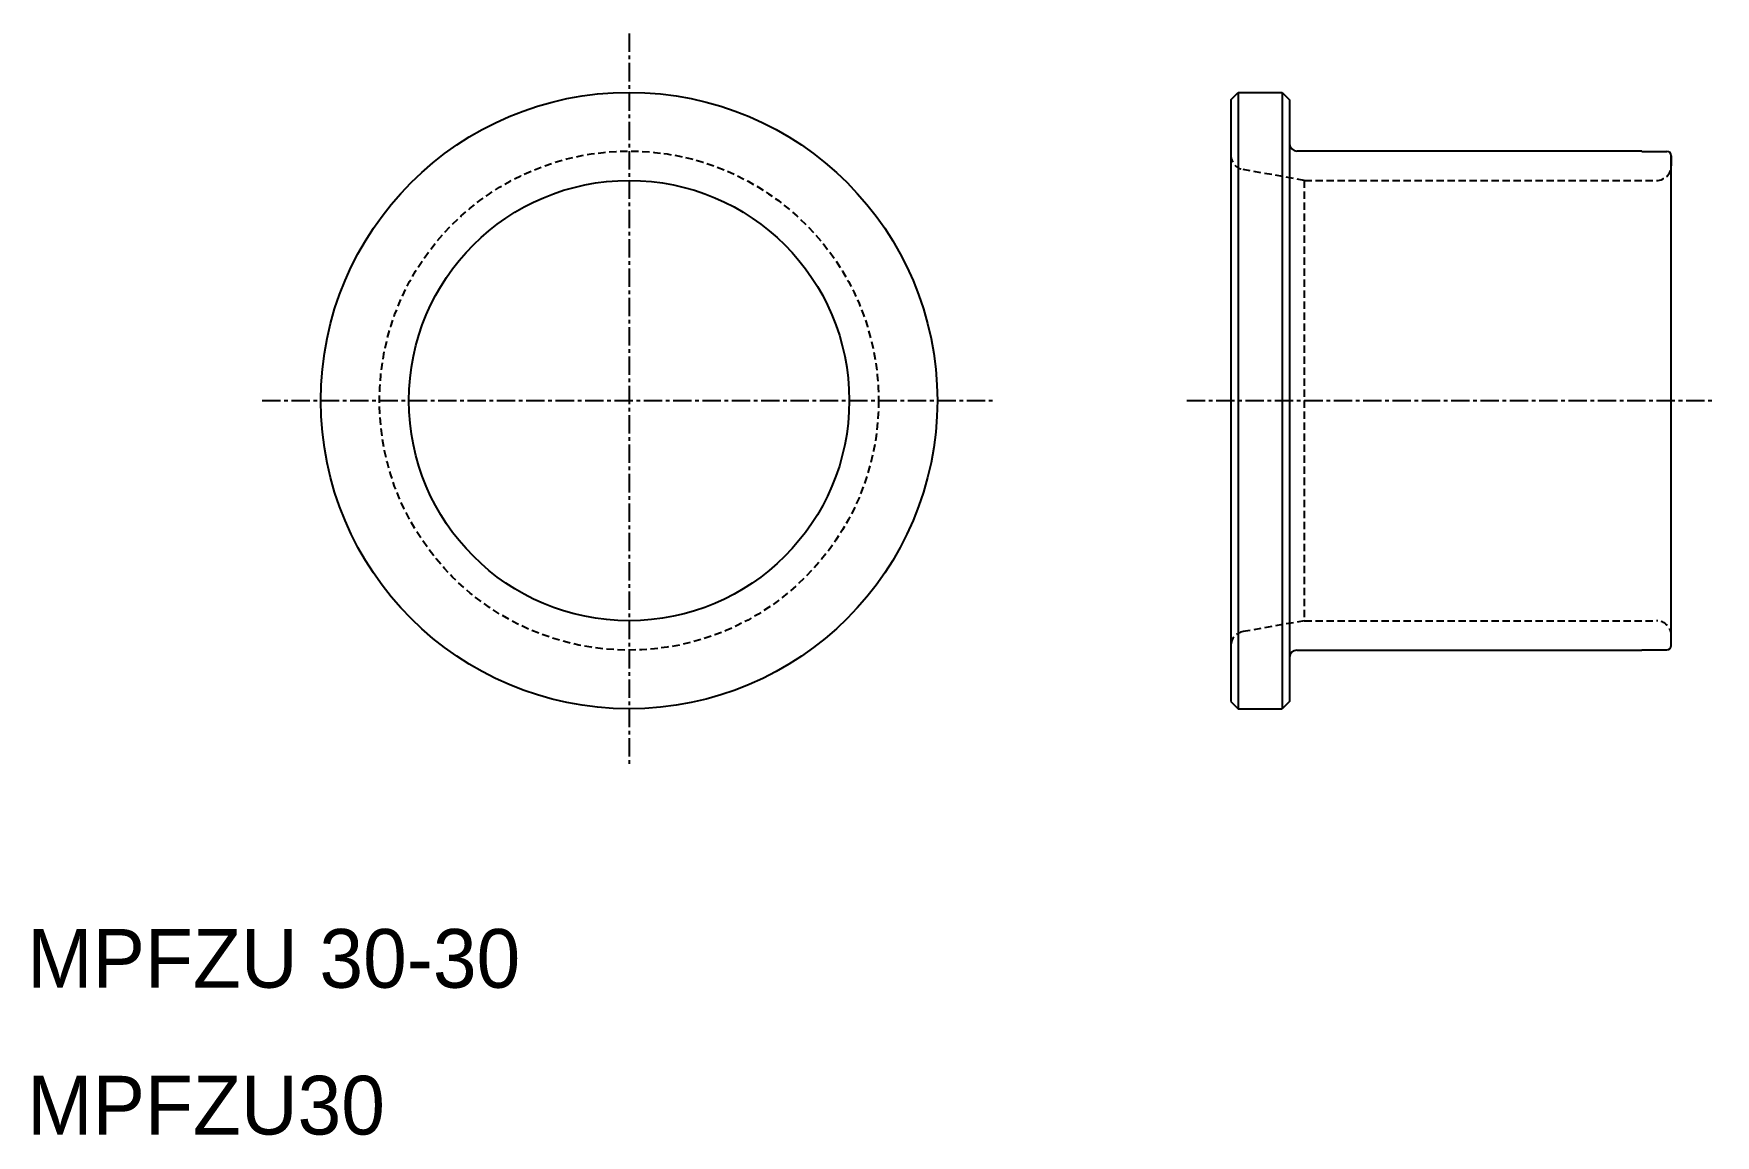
# Model space of a CAD drawing. Extents: x 10 to 125, y 10 to 85.
import ezdxf

# ---------------------------------------------------------------- set-up
doc = ezdxf.new("R2010")
doc.units = 0
doc.linetypes.add('CENTER', pattern=[2, 1.25, -0.25, 0.25, -0.25])
doc.linetypes.add('DASHED', pattern=[0.75, 0.5, -0.25])
doc.layers.get('0').update_dxf_attribs({"linetype": 'CONTINUOUS'})
doc.layers.add('CENTER', color=1, linetype='CENTER')

msp = doc.modelspace()

# ---------------------------------------------------------------- linework, layer by layer
at = {"color": 7, "linetype": 'CONTINUOUS'}
for p, q in [((92, 80.5), (92.5, 81)), ((92, 80.5), (92, 39.5)), ((92.5, 81), (92.5, 39)), ((92.5, 81), (95.5, 81)), ((95.5, 81), (96, 80.5)), ((95.5, 81), (95.5, 39)), ((96, 80.5), (96, 39.5)), ((120, 77), (96.5, 77)), ((120, 77), (120, 76.98)), ((120, 76.98), (121.7, 76.98)), ((122, 43.32), (122, 76.68)), ((122, 76.68), (122, 76)), ((96.5, 43), (120, 43)), ((120, 43.02), (121.7, 43.02)), ((120, 43), (120, 43.02)), ((92, 39.5), (92.5, 39)), ((92.5, 39), (95.5, 39)), ((96, 39.5), (95.5, 39))]:
    msp.add_line(p, q, dxfattribs=at)
at = {"color": 3, "linetype": 'DASHED'}
for p, q in [((97, 75), (92.83, 75.74)), ((97, 75), (121, 75)), ((97, 75), (97, 45)), ((97, 45), (92.83, 44.26)), ((97, 45), (121, 45))]:
    msp.add_line(p, q, dxfattribs=at)
at = {"color": 7, "linetype": 'CONTINUOUS'}
for radius in [21, 15]:
    msp.add_circle((51, 60), radius, dxfattribs=at)
at = {"color": 3, "linetype": 'DASHED'}
msp.add_circle((51, 60), 17, dxfattribs=at)
at = {"color": 7, "linetype": 'CONTINUOUS'}
for centre, radius, start, end in [((96.5, 77.5), 0.5, 180, 270), ((121.7, 76.68), 0.3, 0, 90), ((96.5, 42.5), 0.5, 90, 180), ((121.7, 43.32), 0.3, 270, 0)]:
    msp.add_arc(centre, radius, start, end, dxfattribs=at)
at = {"color": 3, "linetype": 'DASHED'}
for centre, start, end in [((93, 76.72), 180, 260), ((121, 76), 270, 360), ((121, 44), 0, 90), ((93, 43.28), 100, 180)]:
    msp.add_arc(centre, 1, start, end, dxfattribs=at)
at = {"layer": 'CENTER', "color": 1, "linetype": 'CENTER'}
for p, q in [((51, 85), (51, 35)), ((26, 60), (76, 60)), ((89, 60), (125, 60))]:
    msp.add_line(p, q, dxfattribs=at)

# ---------------------------------------------------------------- texts
at = {"color": 7, "linetype": 'CONTINUOUS'}
for s, p in [('MPFZU 30-30', (10, 20)), ('MPFZU30', (10, 10))]:
    msp.add_text(s, height=4, dxfattribs=at).set_placement(p)

doc.saveas('drawing.dxf')
